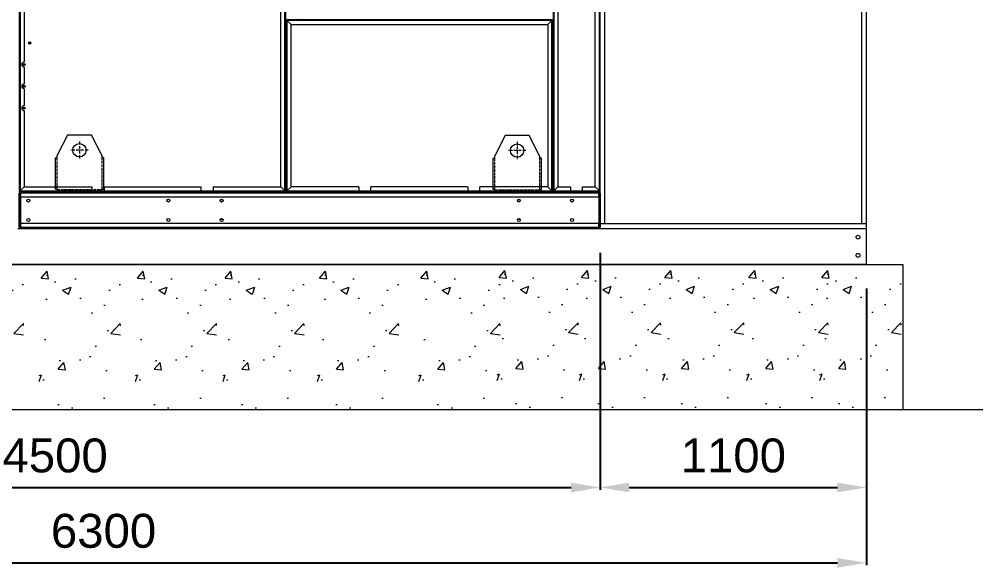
# Model space of a CAD drawing. Header units: millimetres. Extents: x -17070 to 48118, y -291348 to 33238.
# Drawn here: x 32106 to 36084, y 18622 to 20887 of the extents above; entities that cross this region are included whole.
import ezdxf

# ---------------------------------------------------------------- set-up
doc = ezdxf.new("R2010")
doc.units = ezdxf.units.MM
doc.linetypes.add('DASHDOT', pattern=[18.5, 12, -3, 0.5, -3])
doc.linetypes.add('DASHED', pattern=[15, 12, -3])
doc.layers.add('냉각탑_기초', color=23, linetype='Continuous')
doc.styles.get("Standard").update_dxf_attribs({"font": 'arial.ttf'})
doc.dimstyles.new('1.40', dxfattribs={"dimscale": 20, "dimtxt": 1.5, "dimasz": 1, "dimexe": 0.5, "dimexo": 0.5, "dimgap": 0.5, "dimtad": 1, "dimdec": 0, "dimzin": 0, "dimdsep": 46, "dimtxsty": 'Standard', "dimcen": 0, "dimclrd": 2, "dimclre": 2, "dimclrt": 3, "dimadec": 0, "dimazin": 0, "dimtfac": 1, "dimtdec": 0, "dimtmove": 0, "dimatfit": 0, "dimfxl": 1, "dimtolj": 1, "dimtzin": 0, "dimlwd": -1, "dimlwe": -1, "dimarcsym": 0})

# ---------------------------------------------------------------- blocks, each defined once
blk = doc.blocks.new('*D766')
at = {"color": 2, "transparency": 16777216}
for p, q in [((30003.7, 19922.8), (30003.7, 18943)), ((34503.7, 19922.8), (34503.7, 18943)), ((30123.7, 18953), (34383.7, 18953))]:
    blk.add_line(p, q, dxfattribs=at)
for points in [[(30123.7, 18973), (30123.7, 18933), (30003.7, 18953)], [(34383.7, 18973), (34383.7, 18933), (34503.7, 18953)]]:
    blk.add_solid(points, dxfattribs=at)
at = {"layer": 'Defpoints', "color": 0, "transparency": 16777216}
for p in [(30003.7, 20022.8), (34503.7, 20022.8), (34503.7, 18953)]:
    blk.add_point(p, dxfattribs=at)
at = {"color": 3, "lineweight": 5, "transparency": 16777216, "insert": (32253.7, 19084.4), "char_height": 140, "attachment_point": 5}
blk.add_mtext('\\A1;4500', dxfattribs=at)
blk = doc.blocks.new('*D767')
at = {"color": 2, "transparency": 16777216}
for p, q in [((34503.7, 19774.4), (34503.7, 18943)), ((35603.7, 19774.4), (35603.7, 18943)), ((34623.7, 18953), (35483.7, 18953))]:
    blk.add_line(p, q, dxfattribs=at)
for points in [[(34623.7, 18973), (34623.7, 18933), (34503.7, 18953)], [(35483.7, 18973), (35483.7, 18933), (35603.7, 18953)]]:
    blk.add_solid(points, dxfattribs=at)
at = {"layer": 'Defpoints', "color": 0, "transparency": 16777216}
for p in [(34503.7, 19874.4), (35603.7, 19874.4), (35603.7, 18953)]:
    blk.add_point(p, dxfattribs=at)
at = {"color": 3, "lineweight": 5, "transparency": 16777216, "insert": (35053.7, 19084.4), "char_height": 140, "attachment_point": 5}
blk.add_mtext('\\A1;1100', dxfattribs=at)
blk = doc.blocks.new('*D769')
at = {"color": 2, "transparency": 16777216}
for p, q in [((29303.7, 19774.4), (29303.7, 18631.6)), ((35603.7, 19774.4), (35603.7, 18631.6)), ((29423.7, 18641.6), (35483.7, 18641.6))]:
    blk.add_line(p, q, dxfattribs=at)
for points in [[(29423.7, 18661.6), (29423.7, 18621.6), (29303.7, 18641.6)], [(35483.7, 18661.6), (35483.7, 18621.6), (35603.7, 18641.6)]]:
    blk.add_solid(points, dxfattribs=at)
at = {"layer": 'Defpoints', "color": 0, "transparency": 16777216}
for p in [(29303.7, 19874.4), (35603.7, 19874.4), (35603.7, 18641.6)]:
    blk.add_point(p, dxfattribs=at)
at = {"color": 3, "lineweight": 5, "transparency": 16777216, "insert": (32453.7, 18773.1), "char_height": 140, "attachment_point": 5}
blk.add_mtext('\\A1;6300', dxfattribs=at)
blk = doc.blocks.new('457536')
at = {"color": 7, "lineweight": 5}
for p, q in [((114592.520962, 89152.297332), (114550.020962, 89069.297332)), ((114692.520962, 89152.297332), (114592.520962, 89152.297332)), ((114735.020962, 89069.297332), (114692.520962, 89152.297332)), ((114542.520962, 89059.297332), (114542.520962, 88929.797332)), ((114742.520962, 88929.797332), (114742.520962, 89059.297332)), ((114550.020962, 88922.297332), (114735.020962, 88922.297332))]:
    blk.add_line(p, q, dxfattribs=at)
at = {"color": 7, "linetype": 'DASHDOT', "lineweight": 5}
for p, q in [((114642.520962, 89126.047332), (114642.520962, 89054.547332)), ((114678.270962, 89090.297332), (114606.770962, 89090.297332))]:
    blk.add_line(p, q, dxfattribs=at)
at = {"color": 7, "lineweight": 5, "ltscale": 0.125}
for p, q in [((114550.020962, 89059.297332), (114550.020962, 89069.297332)), ((114735.020962, 89069.297332), (114735.020962, 89059.297332))]:
    blk.add_line(p, q, dxfattribs=at)
at = {"color": 7, "lineweight": 5, "ltscale": 0.09375}
for p, q in [((114542.520962, 89059.297332), (114550.020962, 89059.297332)), ((114742.520962, 89059.297332), (114735.020962, 89059.297332)), ((114550.020962, 88929.797332), (114542.520962, 88929.797332)), ((114550.020962, 88922.297332), (114550.020962, 88929.797332)), ((114735.020962, 88929.797332), (114742.520962, 88929.797332)), ((114735.020962, 88922.297332), (114735.020962, 88929.797332))]:
    blk.add_line(p, q, dxfattribs=at)
at = {"color": 7, "linetype": 'DASHED', "lineweight": 5}
for p, q in [((114548.520962, 89059.297332), (114548.520962, 88929.797332)), ((114736.520962, 88929.797332), (114736.520962, 89059.297332)), ((114550.020962, 88928.297332), (114735.020962, 88928.297332))]:
    blk.add_line(p, q, dxfattribs=at)
at = {"color": 7, "linetype": 'DASHED', "lineweight": 5, "ltscale": 0.075}
for p, q in [((114558.520962, 88928.297332), (114558.520962, 88922.297332)), ((114576.520962, 88928.297332), (114576.520962, 88922.297332)), ((114608.520962, 88928.297332), (114608.520962, 88922.297332)), ((114626.520962, 88928.297332), (114626.520962, 88922.297332)), ((114658.520962, 88928.297332), (114658.520962, 88922.297332)), ((114676.520962, 88928.297332), (114676.520962, 88922.297332)), ((114708.520962, 88928.297332), (114708.520962, 88922.297332)), ((114726.520962, 88928.297332), (114726.520962, 88922.297332))]:
    blk.add_line(p, q, dxfattribs=at)
at = {"color": 7, "lineweight": 5}
blk.add_circle((114642.520962, 89090.297332), 27.5, dxfattribs=at)
blk = doc.blocks.new('1')
at = {"color": 7, "lineweight": 20}
for p, q in [((32105.7, 23019.7), (32105.7, 20177.9)), ((32108.8, 23019.7), (32108.8, 20177.9)), ((32125.7, 22992.8), (32125.7, 20709.7)), ((33185.7, 20194.8), (33185.7, 22994.1)), ((33202.6, 20177.9), (33202.6, 23019.7)), ((33205.7, 20177.9), (33205.7, 23019.7)), ((34309.7, 23019.7), (34309.7, 20177.9)), ((34312.8, 23019.7), (34312.8, 20177.9)), ((34329.7, 22994.1), (34329.7, 20194.8)), ((34500.6, 20177.9), (34500.6, 23019.7)), ((34503.7, 20177.9), (34503.7, 23019.7)), ((34523.7, 20042.8), (34523.7, 23002.8)), ((34483.7, 20194.8), (34483.7, 22183.8)), ((34304.6, 20884.8), (33210.8, 20884.8)), ((34304.6, 20881.7), (33210.8, 20881.7)), ((33227.7, 20864.8), (34287.7, 20864.8)), ((32107.7, 20174.4), (34503.7, 20174.4)), ((32107.7, 20172.8), (34503.7, 20172.8)), ((32108.8, 20174.8), (33202.6, 20174.8)), ((34499, 20172.8), (32110.4, 20172.8)), ((34499, 20168.1), (32110.4, 20168.1)), ((33210.8, 20174.8), (34304.6, 20174.8)), ((32110.4, 20152.8), (34499, 20152.8)), ((34499, 20022.8), (32108.4, 20022.8)), ((34499, 20042.8), (32110.4, 20042.8)), ((32110.4, 20027.5), (34499, 20027.5)), ((32110.4, 20022.8), (34499, 20022.8))]:
    blk.add_line(p, q, dxfattribs=at)
at = {"color": 0, "lineweight": 20}
for p, q in [((35583.7, 20042.8), (35583.7, 23002.8)), ((35603.7, 20022.8), (35603.7, 23022.8)), ((32100.2, 20022.8), (32108.4, 20022.8)), ((34499, 20022.8), (35603.7, 20022.8)), ((34503.7, 20042.8), (35603.7, 20042.8)), ((34503.7, 20022.8), (34503.7, 20027.5)), ((35603.7, 19874.4), (35603.7, 20022.8)), ((35603.7, 19874.4), (29303.7, 19874.4))]:
    blk.add_line(p, q, dxfattribs=at)
at = {"color": 7, "lineweight": 20, "ltscale": 0.000833333}
for p, q in [((33210.8, 20884.8), (33209.3, 20884.8)), ((34306.1, 20884.8), (34304.6, 20884.8)), ((33207.7, 20883.2), (33207.7, 20881.7)), ((33209.3, 20881.7), (33209.3, 20883.2)), ((33209.3, 20883.2), (33210.8, 20883.2)), ((34304.6, 20883.2), (34306.1, 20883.2)), ((34306.1, 20883.2), (34306.1, 20881.7)), ((34307.7, 20881.7), (34307.7, 20883.2)), ((32105.7, 20177.9), (32105.7, 20176.4)), ((32107.3, 20176.4), (32107.3, 20177.9)), ((32108.8, 20176.4), (32107.3, 20176.4)), ((32107.3, 20174.8), (32108.8, 20174.8)), ((32108.9, 20168.1), (32110.4, 20168.1)), ((33202.6, 20177.9), (33202.6, 20176.4)), ((33204.1, 20176.4), (33202.6, 20176.4)), ((33202.6, 20174.8), (33204.1, 20174.8)), ((33204.1, 20177.9), (33204.1, 20176.4)), ((33205.7, 20176.4), (33205.7, 20177.9)), ((33207.7, 20177.9), (33207.7, 20176.4)), ((33209.3, 20176.4), (33209.3, 20177.9)), ((33210.8, 20176.4), (33209.3, 20176.4)), ((33209.3, 20174.8), (33210.8, 20174.8)), ((34306.1, 20176.4), (34304.6, 20176.4)), ((34304.6, 20174.8), (34306.1, 20174.8)), ((34306.1, 20177.9), (34306.1, 20176.4)), ((34307.7, 20176.4), (34307.7, 20177.9)), ((34309.7, 20177.9), (34309.7, 20176.4)), ((34311.3, 20176.4), (34311.3, 20177.9)), ((34312.8, 20176.4), (34311.3, 20176.4)), ((34311.3, 20174.8), (34312.8, 20174.8)), ((34500.5, 20168.1), (34499, 20168.1)), ((34500.6, 20177.9), (34500.6, 20176.4)), ((34502.1, 20176.4), (34500.6, 20176.4)), ((34500.6, 20174.8), (34502.1, 20174.8)), ((34502.1, 20177.9), (34502.1, 20176.4)), ((34503.7, 20176.4), (34503.7, 20177.9)), ((32108.9, 20027.5), (32110.4, 20027.5)), ((34500.5, 20027.5), (34499, 20027.5))]:
    blk.add_line(p, q, dxfattribs=at)
at = {"color": 7, "lineweight": 20, "ltscale": 0.000888889}
for p, q in [((33209.3, 20884.8), (33209.3, 20883.2)), ((34304.6, 20884.8), (34304.6, 20883.2)), ((34306.1, 20884.8), (34306.1, 20883.2)), ((33207.7, 20883.2), (33209.3, 20883.2)), ((33207.7, 20881.7), (33209.3, 20881.7)), ((34307.7, 20883.2), (34306.1, 20883.2)), ((34307.7, 20881.7), (34306.1, 20881.7)), ((32105.7, 20177.9), (32107.3, 20177.9)), ((32105.7, 20176.4), (32107.3, 20176.4)), ((32107.3, 20174.8), (32107.3, 20176.4)), ((32107.7, 20174.4), (32107.7, 20172.8)), ((32108.8, 20174.8), (32108.8, 20176.4)), ((33202.6, 20174.8), (33202.6, 20176.4)), ((33205.7, 20177.9), (33204.1, 20177.9)), ((33204.1, 20174.8), (33204.1, 20176.4)), ((33205.7, 20176.4), (33204.1, 20176.4)), ((33207.7, 20176.4), (33209.3, 20176.4)), ((33209.3, 20174.8), (33209.3, 20176.4)), ((34304.6, 20174.8), (34304.6, 20176.4)), ((34306.1, 20174.8), (34306.1, 20176.4)), ((34307.7, 20176.4), (34306.1, 20176.4)), ((34309.7, 20177.9), (34311.3, 20177.9)), ((34309.7, 20176.4), (34311.3, 20176.4)), ((34311.3, 20174.8), (34311.3, 20176.4)), ((34312.8, 20174.8), (34312.8, 20176.4)), ((34500.6, 20174.8), (34500.6, 20176.4)), ((34503.7, 20177.9), (34502.1, 20177.9)), ((34502.1, 20174.8), (34502.1, 20176.4)), ((34503.7, 20176.4), (34502.1, 20176.4)), ((34503.7, 20174.4), (34503.7, 20172.8))]:
    blk.add_line(p, q, dxfattribs=at)
at = {"color": 7, "lineweight": 20, "ltscale": 0.000251392}
for p, q in [((33210.8, 20884.8), (33210.8, 20884.3)), ((33207.7, 20177.9), (33208.1, 20177.9)), ((33210.8, 20174.8), (33210.8, 20175.2)), ((34307.7, 20177.9), (34307.2, 20177.9))]:
    blk.add_line(p, q, dxfattribs=at)
at = {"color": 7, "lineweight": 20, "ltscale": 0.001722}
for p, q in [((33210.8, 20881.7), (33210.8, 20884.8)), ((32108.8, 20177.9), (32105.7, 20177.9)), ((32108.8, 20177.9), (32108.8, 20174.8)), ((33202.6, 20177.9), (33205.7, 20177.9)), ((33210.8, 20177.9), (33207.7, 20177.9)), ((33210.8, 20177.9), (33210.8, 20174.8)), ((34304.6, 20177.9), (34307.7, 20177.9)), ((34312.8, 20177.9), (34309.7, 20177.9)), ((34312.8, 20177.9), (34312.8, 20174.8)), ((34500.6, 20177.9), (34503.7, 20177.9))]:
    blk.add_line(p, q, dxfattribs=at)
at = {"color": 7, "lineweight": 20, "ltscale": 0.001571}
blk.add_line((33246.5, 20884.8), (33244.5, 20886.8), dxfattribs=at)
at = {"color": 7, "lineweight": 20, "ltscale": 0.002222}
blk.add_line((33278.2, 20886.8), (33274.8, 20884.8), dxfattribs=at)
blk.add_line((33278.2, 20886.8), (33274.8, 20884.8), dxfattribs=at)
at = {"color": 7, "lineweight": 20, "ltscale": 0.001283}
blk.add_line((33278.8, 20886.8), (33279.9, 20884.8), dxfattribs=at)
blk.add_line((33278.8, 20886.8), (33279.9, 20884.8), dxfattribs=at)
at = {"color": 7, "lineweight": 20, "ltscale": 0.001111}
for p, q in [((33593.5, 20884.8), (33593.5, 20886.8)), ((33598.2, 20884.8), (33598.2, 20886.8)), ((33613.5, 20886.8), (33613.5, 20884.8)), ((33673.5, 20884.8), (33673.5, 20886.8)), ((33688.8, 20886.8), (33688.8, 20884.8)), ((33693.5, 20886.8), (33693.5, 20884.8)), ((33205.7, 20853.7), (33207.7, 20853.7)), ((33205.7, 20479.4), (33207.7, 20479.4)), ((33205.7, 20474.7), (33207.7, 20474.7)), ((33205.7, 20459.4), (33207.7, 20459.4)), ((34309.7, 20482.6), (34307.7, 20482.6)), ((34309.7, 20481), (34307.7, 20481)), ((34307.7, 20479.4), (34309.7, 20479.4)), ((34307.7, 20474.7), (34309.7, 20474.7)), ((34307.7, 20459.4), (34309.7, 20459.4)), ((33207.7, 20369.4), (33205.7, 20369.4)), ((34309.7, 20369.4), (34307.7, 20369.4)), ((33207.7, 20354.1), (33205.7, 20354.1)), ((33207.7, 20349.4), (33205.7, 20349.4)), ((34309.7, 20354.1), (34307.7, 20354.1)), ((34309.7, 20349.4), (34307.7, 20349.4)), ((34309.7, 20349.4), (34307.7, 20349.4)), ((34309.7, 20344.4), (34307.7, 20344.4)), ((34307.7, 20334.4), (34309.7, 20334.4)), ((34307.7, 20329.4), (34309.7, 20329.4)), ((34309.7, 20194.4), (34307.7, 20194.4)), ((34309.7, 20189.4), (34307.7, 20189.4))]:
    blk.add_line(p, q, dxfattribs=at)
at = {"color": 7, "lineweight": 20, "ltscale": 0.391}
for p, q in [((33207.7, 20881.7), (33207.7, 20177.9)), ((33210.8, 20881.7), (33210.8, 20177.9)), ((34304.6, 20177.9), (34304.6, 20881.7)), ((34307.7, 20177.9), (34307.7, 20881.7))]:
    blk.add_line(p, q, dxfattribs=at)
at = {"color": 7, "lineweight": 20, "ltscale": 0.013278}
for p, q in [((33227.7, 20864.8), (33210.8, 20881.7)), ((33210.8, 20881.7), (33227.7, 20864.8)), ((34304.6, 20881.7), (34287.7, 20864.8)), ((34287.7, 20864.8), (34304.6, 20881.7)), ((32108.8, 20177.9), (32125.7, 20194.8)), ((32125.7, 20194.8), (32108.8, 20177.9)), ((33202.6, 20177.9), (33185.7, 20194.8)), ((33185.7, 20194.8), (33202.6, 20177.9)), ((33227.7, 20194.8), (33210.8, 20177.9)), ((33210.8, 20177.9), (33227.7, 20194.8)), ((34304.6, 20177.9), (34287.7, 20194.8)), ((34287.7, 20194.8), (34304.6, 20177.9)), ((34312.8, 20177.9), (34329.7, 20194.8)), ((34329.7, 20194.8), (34312.8, 20177.9)), ((34500.6, 20177.9), (34483.7, 20194.8)), ((34483.7, 20194.8), (34500.6, 20177.9))]:
    blk.add_line(p, q, dxfattribs=at)
at = {"color": 7, "lineweight": 20, "ltscale": 0.372222}
for p, q in [((33227.7, 20194.8), (33227.7, 20864.8)), ((34287.7, 20864.8), (34287.7, 20194.8))]:
    blk.add_line(p, q, dxfattribs=at)
at = {"color": 7, "lineweight": 20, "ltscale": 0.038889}
for p, q in [((32125.7, 20689.7), (32125.7, 20619.7)), ((32125.7, 20599.7), (32125.7, 20529.7))]:
    blk.add_line(p, q, dxfattribs=at)
at = {"color": 7, "lineweight": 20, "ltscale": 0.174969}
blk.add_line((32125.7, 20509.7), (32125.7, 20194.8), dxfattribs=at)
at = {"color": 7, "lineweight": 20, "ltscale": 0.001778}
for p, q in [((32105.7, 20168.1), (32108.9, 20168.1)), ((34503.7, 20168.1), (34500.5, 20168.1)), ((32105.7, 20027.5), (32108.9, 20027.5)), ((34503.7, 20027.5), (34500.5, 20027.5))]:
    blk.add_line(p, q, dxfattribs=at)
at = {"color": 7, "lineweight": 20, "ltscale": 0.078111}
for p, q in [((32105.7, 20027.5), (32105.7, 20168.1)), ((32108.9, 20027.5), (32108.9, 20168.1)), ((34499, 20168.1), (34499, 20027.5)), ((34500.5, 20168.1), (34500.5, 20027.5)), ((34503.7, 20168.1), (34503.7, 20027.5))]:
    blk.add_line(p, q, dxfattribs=at)
at = {"color": 7, "lineweight": 20, "ltscale": 0.164944}
for p, q in [((32108.8, 20177.9), (32405.7, 20177.9)), ((32905.7, 20177.9), (33202.6, 20177.9)), ((33210.8, 20177.9), (33507.7, 20177.9)), ((34007.7, 20177.9), (34304.6, 20177.9))]:
    blk.add_line(p, q, dxfattribs=at)
at = {"color": 7, "lineweight": 20, "ltscale": 0.002611}
for p, q in [((32110.4, 20172.8), (32110.4, 20168.1)), ((34499, 20172.8), (34499, 20168.1)), ((32110.4, 20022.8), (32110.4, 20027.5)), ((34499, 20022.8), (34499, 20027.5))]:
    blk.add_line(p, q, dxfattribs=at)
at = {"color": 7, "lineweight": 20, "ltscale": 0.0085}
for p, q in [((32110.4, 20168.1), (32110.4, 20152.8)), ((34499, 20152.8), (34499, 20168.1)), ((32110.4, 20042.8), (32110.4, 20027.5)), ((34499, 20027.5), (34499, 20042.8))]:
    blk.add_line(p, q, dxfattribs=at)
at = {"color": 7, "lineweight": 20, "ltscale": 0.155556}
for p, q in [((32125.7, 20194.8), (32405.7, 20194.8)), ((32905.7, 20194.8), (33185.7, 20194.8)), ((33507.7, 20194.8), (33227.7, 20194.8)), ((34287.7, 20194.8), (34007.7, 20194.8))]:
    blk.add_line(p, q, dxfattribs=at)
at = {"color": 7, "lineweight": 20, "ltscale": 0.009389}
for p, q in [((32405.7, 20194.8), (32405.7, 20177.9)), ((32455.7, 20194.8), (32455.7, 20177.9)), ((32855.7, 20194.8), (32855.7, 20177.9)), ((32905.7, 20194.8), (32905.7, 20177.9)), ((33507.7, 20194.8), (33507.7, 20177.9)), ((33557.7, 20177.9), (33557.7, 20194.8)), ((33957.7, 20194.8), (33957.7, 20177.9)), ((34007.7, 20177.9), (34007.7, 20194.8)), ((34381.7, 20194.8), (34381.7, 20177.9)), ((34431.7, 20177.9), (34431.7, 20194.8))]:
    blk.add_line(p, q, dxfattribs=at)
at = {"color": 7, "lineweight": 20, "ltscale": 0.027778}
for p, q in [((32405.7, 20177.9), (32455.7, 20177.9)), ((32405.7, 20177.9), (32455.7, 20177.9)), ((32855.7, 20177.9), (32905.7, 20177.9)), ((33507.7, 20177.9), (33557.7, 20177.9)), ((33507.7, 20177.9), (33557.7, 20177.9)), ((33957.7, 20177.9), (34007.7, 20177.9)), ((33957.7, 20177.9), (34007.7, 20177.9)), ((34381.7, 20177.9), (34431.7, 20177.9))]:
    blk.add_line(p, q, dxfattribs=at)
at = {"color": 7, "lineweight": 20, "ltscale": 0.222222}
for p, q in [((32455.7, 20194.8), (32855.7, 20194.8)), ((32455.7, 20177.9), (32855.7, 20177.9)), ((33957.7, 20194.8), (33557.7, 20194.8)), ((33557.7, 20177.9), (33957.7, 20177.9))]:
    blk.add_line(p, q, dxfattribs=at)
at = {"color": 7, "lineweight": 20, "ltscale": 0.000222136}
for p, q in [((32704.8, 20174.4), (32704.8, 20174.8)), ((32957.8, 20174.4), (32957.8, 20174.8)), ((34404.8, 20174.4), (34404.8, 20174.8))]:
    blk.add_line(p, q, dxfattribs=at)
at = {"color": 7, "lineweight": 20, "ltscale": 0.005556}
for p, q in [((32714.8, 20174.4), (32704.8, 20174.4)), ((32957.8, 20174.4), (32947.8, 20174.4)), ((34161.8, 20174.4), (34151.8, 20174.4)), ((34404.8, 20174.4), (34394.8, 20174.4))]:
    blk.add_line(p, q, dxfattribs=at)
at = {"color": 7, "lineweight": 20, "ltscale": 0.00022214}
for p, q in [((32714.8, 20174.4), (32714.8, 20174.8)), ((32947.8, 20174.4), (32947.8, 20174.8)), ((34394.8, 20174.4), (34394.8, 20174.8))]:
    blk.add_line(p, q, dxfattribs=at)
at = {"color": 7, "lineweight": 20, "ltscale": 0.129444}
for p, q in [((32947.8, 20174.4), (32714.8, 20174.4)), ((34394.8, 20174.4), (34161.8, 20174.4))]:
    blk.add_line(p, q, dxfattribs=at)
at = {"color": 7, "lineweight": 20, "ltscale": 0.000222146}
blk.add_line((34151.8, 20174.4), (34151.8, 20174.8), dxfattribs=at)
at = {"color": 7, "lineweight": 20, "ltscale": 0.000222151}
blk.add_line((34161.8, 20174.4), (34161.8, 20174.8), dxfattribs=at)
at = {"color": 7, "lineweight": 20, "ltscale": 0.038278}
for p, q in [((34312.8, 20177.9), (34381.7, 20177.9)), ((34431.7, 20177.9), (34500.6, 20177.9))]:
    blk.add_line(p, q, dxfattribs=at)
at = {"color": 7, "lineweight": 20, "ltscale": 0.104333}
blk.add_line((34312.8, 20174.8), (34500.6, 20174.8), dxfattribs=at)
at = {"color": 7, "lineweight": 20, "ltscale": 0.028889}
for p, q in [((34329.7, 20194.8), (34381.7, 20194.8)), ((34431.7, 20194.8), (34483.7, 20194.8))]:
    blk.add_line(p, q, dxfattribs=at)
at = {"color": 7, "lineweight": 20, "ltscale": 0.061111}
blk.add_line((32110.4, 20152.8), (32110.4, 20042.8), dxfattribs=at)
at = {"color": 7, "lineweight": 20, "ltscale": 0.006061}
for p, q in [((32935.8, 20135.3), (32946.8, 20135.3)), ((34162.7, 20135.3), (34173.7, 20135.3))]:
    blk.add_line(p, q, dxfattribs=at)
at = {"color": 7, "lineweight": 20, "ltscale": 0.00606}
for p, q in [((32946.8, 20060.3), (32935.8, 20060.3)), ((34173.7, 20060.3), (34162.7, 20060.3))]:
    blk.add_line(p, q, dxfattribs=at)
at = {"color": 7, "lineweight": 20}
for centre, radius in [((32149, 20789), 4.5), ((32149, 20789), 3), ((32125.7, 20699.7), 4.5), ((32125.7, 20699.7), 3), ((32125.7, 20609.7), 4.5), ((32125.7, 20609.7), 3), ((32125.7, 20519.7), 4.5), ((32125.7, 20519.7), 3), ((32143.2, 20137.8), 6), ((32721.3, 20137.8), 6), ((32941.3, 20137.8), 6), ((34168.2, 20137.8), 6), ((34388.2, 20137.8), 6), ((32143.2, 20057.8), 6), ((32721.3, 20057.8), 6), ((32941.3, 20057.8), 6), ((34168.2, 20057.8), 6), ((34388.2, 20057.8), 6)]:
    blk.add_circle(centre, radius, dxfattribs=at)
at = {"lineweight": 20}
for centre in [(35568.7, 19986.9), (35568.7, 19911.9)]:
    blk.add_circle(centre, 8, dxfattribs=at)
at = {"color": 7, "lineweight": 20}
for centre, radius, start, end in [((33263.5, 20889.8), 10, 197.7541, 210.3255), ((33264.5, 20889.8), 4.5, 222.6586, 317.3414), ((32125.7, 20699.7), 10, 90, 270), ((32125.7, 20609.7), 10, 90, 270), ((32125.7, 20519.7), 10, 90, 270), ((32110.4, 20168.1), 4.7, 90.1877, 180), ((32110.4, 20168.1), 1.5, 90, 180), ((34499, 20168.1), 4.7, 0, 89.8123), ((34499, 20168.1), 1.5, 0, 90), ((32110.4, 20027.5), 4.7, 180, 270), ((32110.4, 20027.5), 1.5, 180, 270)]:
    blk.add_arc(centre, radius, start, end, dxfattribs=at)
at = {"color": 0, "lineweight": 20}
for p in [(-82288.3, -68744.4), (-80481.3, -68745.9)]:
    blk.add_blockref('457536', p, dxfattribs=at)

msp = doc.modelspace()

# ---------------------------------------------------------------- hatches: boundary and pattern name
at = {"layer": '냉각탑_기초', "lineweight": 20, "ltscale": 30}
h = msp.add_hatch(dxfattribs=at)
h.set_pattern_fill('AR-CONC', color=256, scale=50, style=0)
h.set_pattern_definition([(50, (17195.3, 3333.08), (358.63, -31.376), [37.5, -412.5]), (355, (17195.3, 3333.08), (-69.3757, 376.096), [30, -330]), (100.4514, (17225.2, 3330.46), (289.2547, 344.72), [31.87, -350.571]), (46.1842, (17195.3, 3433.1), (533.6205, -82.7595), [56.25, -618.75]), (96.6356, (17239.8, 3426.2), (467.331, 487.059), [47.805, -525.856]), (351.1842, (17195.3, 3433.1), (467.331, 487.059), [45, -495]), (21, (17245.3, 3408.08), (298.4535, -201.3094), [37.5, -412.5]), (326, (17245.3, 3408.08), (121.6577, 362.575), [30, -330]), (71.4514, (17270.18, 3391.3), (420.1113, 161.265), [31.87, -350.571]), (37.5, (17195.3, 3333.08), (6.0799, 166.4469), [0, -326, 0, -335, 0, -331.25]), (7.5, (17195.3, 3333.08), (131.5348, 197.2059), [0, -191, 0, -318.5, 0, -126.25]), (327.5, (17083.8, 3333.08), (266.9112, -11.2774), [0, -125, 0, -390, 0, -517.5]), (317.5, (17033.8, 3333.08), (291.593, 50.0525), [0, -162.5, 0, -259, 0, -367.5])])
h.paths.add_polyline_path([(32123.8, 19874.4), (31788.8, 19874.4), (31788.8, 19274.4), (32123.8, 19274.4)])
h = msp.add_hatch(dxfattribs=at)
h.set_pattern_fill('AR-CONC', color=256, scale=50, style=0)
h.set_pattern_definition([(50, (17594.93, 3333.08), (358.63, -31.376), [37.5, -412.5]), (355, (17594.93, 3333.08), (-69.3757, 376.096), [30, -330]), (100.4514, (17624.82, 3330.46), (289.2547, 344.72), [31.87, -350.571]), (46.1842, (17594.93, 3433.1), (533.6205, -82.7595), [56.25, -618.75]), (96.6356, (17639.4, 3426.2), (467.331, 487.059), [47.805, -525.856]), (351.1842, (17594.93, 3433.1), (467.331, 487.059), [45, -495]), (21, (17644.93, 3408.08), (298.4535, -201.3094), [37.5, -412.5]), (326, (17644.93, 3408.08), (121.6577, 362.575), [30, -330]), (71.4514, (17669.8, 3391.3), (420.1113, 161.265), [31.87, -350.571]), (37.5, (17594.93, 3333.08), (6.0799, 166.4469), [0, -326, 0, -335, 0, -331.25]), (7.5, (17594.93, 3333.08), (131.5348, 197.2059), [0, -191, 0, -318.5, 0, -126.25]), (327.5, (17483.43, 3333.08), (266.9112, -11.2774), [0, -125, 0, -390, 0, -517.5]), (317.5, (17433.43, 3333.08), (291.593, 50.0525), [0, -162.5, 0, -259, 0, -367.5])])
h.paths.add_polyline_path([(32523.5, 19874.4), (32188.5, 19874.4), (32188.5, 19274.4), (32523.5, 19274.4)])
h = msp.add_hatch(dxfattribs=at)
h.set_pattern_fill('AR-CONC', color=256, scale=50, style=0)
h.set_pattern_definition([(50, (17992.02, 3333.08), (358.63, -31.376), [37.5, -412.5]), (355, (17992.02, 3333.08), (-69.3757, 376.096), [30, -330]), (100.4514, (18021.9, 3330.46), (289.2547, 344.72), [31.87, -350.571]), (46.1842, (17992.02, 3433.1), (533.6205, -82.7595), [56.25, -618.75]), (96.6356, (18036.5, 3426.2), (467.331, 487.059), [47.805, -525.856]), (351.1842, (17992, 3433.1), (467.331, 487.059), [45, -495]), (21, (18042.02, 3408.08), (298.4535, -201.3094), [37.5, -412.5]), (326, (18042.02, 3408.08), (121.6577, 362.575), [30, -330]), (71.4514, (18066.9, 3391.3), (420.1113, 161.265), [31.87, -350.571]), (37.5, (17992.02, 3333.08), (6.0799, 166.4469), [0, -326, 0, -335, 0, -331.25]), (7.5, (17992.02, 3333.08), (131.5348, 197.2059), [0, -191, 0, -318.5, 0, -126.25]), (327.5, (17880.52, 3333.08), (266.9112, -11.2774), [0, -125, 0, -390, 0, -517.5]), (317.5, (17830.52, 3333.08), (291.593, 50.0525), [0, -162.5, 0, -259, 0, -367.5])])
h.paths.add_polyline_path([(32920.5, 19874.4), (32585.5, 19874.4), (32585.5, 19274.4), (32920.5, 19274.4)])
h = msp.add_hatch(dxfattribs=at)
h.set_pattern_fill('AR-CONC', color=256, scale=50, style=0)
h.set_pattern_definition([(50, (18353.66, 3333.08), (358.63, -31.376), [37.5, -412.5]), (355, (18353.66, 3333.08), (-69.3757, 376.096), [30, -330]), (100.4514, (18383.54, 3330.46), (289.2547, 344.72), [31.87, -350.571]), (46.1842, (18353.66, 3433.1), (533.6205, -82.7595), [56.25, -618.75]), (96.6356, (18398.1, 3426.2), (467.331, 487.059), [47.805, -525.856]), (351.1842, (18353.66, 3433.1), (467.331, 487.059), [45, -495]), (21, (18403.66, 3408.08), (298.4535, -201.3094), [37.5, -412.5]), (326, (18403.66, 3408.08), (121.6577, 362.575), [30, -330]), (71.4514, (18428.53, 3391.3), (420.1113, 161.265), [31.87, -350.571]), (37.5, (18353.66, 3333.08), (6.0799, 166.4469), [0, -326, 0, -335, 0, -331.25]), (7.5, (18353.66, 3333.08), (131.5348, 197.2059), [0, -191, 0, -318.5, 0, -126.25]), (327.5, (18242.16, 3333.08), (266.9112, -11.2774), [0, -125, 0, -390, 0, -517.5]), (317.5, (18192.16, 3333.08), (291.593, 50.0525), [0, -162.5, 0, -259, 0, -367.5])])
h.paths.add_polyline_path([(33282.2, 19874.4), (32947.2, 19874.4), (32947.2, 19274.4), (33282.2, 19274.4)])
h = msp.add_hatch(dxfattribs=at)
h.set_pattern_fill('AR-CONC', color=256, scale=50, style=0)
h.set_pattern_definition([(50, (18743.65, 3333.08), (358.63, -31.376), [37.5, -412.5]), (355, (18743.65, 3333.08), (-69.3757, 376.096), [30, -330]), (100.4514, (18773.54, 3330.46), (289.2547, 344.72), [31.87, -350.571]), (46.1842, (18743.65, 3433.1), (533.6205, -82.7595), [56.25, -618.75]), (96.6356, (18788.1, 3426.2), (467.331, 487.059), [47.805, -525.856]), (351.1842, (18743.65, 3433.1), (467.331, 487.059), [45, -495]), (21, (18793.65, 3408.08), (298.4535, -201.3094), [37.5, -412.5]), (326, (18793.65, 3408.08), (121.6577, 362.575), [30, -330]), (71.4514, (18818.53, 3391.3), (420.1113, 161.265), [31.87, -350.571]), (37.5, (18743.65, 3333.08), (6.0799, 166.4469), [0, -326, 0, -335, 0, -331.25]), (7.5, (18743.65, 3333.08), (131.5348, 197.2059), [0, -191, 0, -318.5, 0, -126.25]), (327.5, (18632.15, 3333.08), (266.9112, -11.2774), [0, -125, 0, -390, 0, -517.5]), (317.5, (18582.15, 3333.08), (291.593, 50.0525), [0, -162.5, 0, -259, 0, -367.5])])
h.paths.add_polyline_path([(33672.2, 19874.4), (33337.2, 19874.4), (33337.2, 19274.4), (33672.2, 19274.4)])
h = msp.add_hatch(dxfattribs=at)
h.set_pattern_fill('AR-CONC', color=256, scale=50, style=0)
h.set_pattern_definition([(50, (19162.16, 3333.08), (358.63, -31.376), [37.5, -412.5]), (355, (19162.16, 3333.08), (-69.3757, 376.096), [30, -330]), (100.4514, (19192.05, 3330.46), (289.2547, 344.72), [31.87, -350.571]), (46.1842, (19162.16, 3433.1), (533.6205, -82.7595), [56.25, -618.75]), (96.6356, (19206.63, 3426.2), (467.331, 487.059), [47.805, -525.856]), (351.1842, (19162.16, 3433.1), (467.331, 487.059), [45, -495]), (21, (19212.16, 3408.08), (298.4535, -201.3094), [37.5, -412.5]), (326, (19212.16, 3408.08), (121.6577, 362.575), [30, -330]), (71.4514, (19237.03, 3391.3), (420.1113, 161.265), [31.87, -350.571]), (37.5, (19162.16, 3333.08), (6.0799, 166.4469), [0, -326, 0, -335, 0, -331.25]), (7.5, (19162.16, 3333.08), (131.5348, 197.2059), [0, -191, 0, -318.5, 0, -126.25]), (327.5, (19050.66, 3333.08), (266.9112, -11.2774), [0, -125, 0, -390, 0, -517.5]), (317.5, (19000.66, 3333.08), (291.593, 50.0525), [0, -162.5, 0, -259, 0, -367.5])])
h.paths.add_polyline_path([(34090.7, 19874.4), (33755.7, 19874.4), (33755.7, 19274.4), (34090.7, 19274.4)])
h = msp.add_hatch(dxfattribs=at)
h.set_pattern_fill('AR-CONC', color=256, scale=50, style=0)
h.set_pattern_definition([(50, (19485.13, 3336.62), (358.63, -31.376), [37.5, -412.5]), (355, (19485.13, 3336.62), (-69.3757, 376.096), [30, -330]), (100.4514, (19515.02, 3334), (289.2547, 344.72), [31.87, -350.571]), (46.1842, (19485.13, 3436.6), (533.6205, -82.7595), [56.25, -618.75]), (96.6356, (19529.6, 3429.7), (467.331, 487.059), [47.805, -525.856]), (351.1842, (19485.13, 3436.6), (467.331, 487.059), [45, -495]), (21, (19535.13, 3411.62), (298.4535, -201.3094), [37.5, -412.5]), (326, (19535.13, 3411.62), (121.6577, 362.575), [30, -330]), (71.4514, (19560, 3394.84), (420.1113, 161.265), [31.87, -350.571]), (37.5, (19485.13, 3336.62), (6.0799, 166.4469), [0, -326, 0, -335, 0, -331.25]), (7.5, (19485.13, 3336.62), (131.5348, 197.2059), [0, -191, 0, -318.5, 0, -126.25]), (327.5, (19373.63, 3336.62), (266.9112, -11.2774), [0, -125, 0, -390, 0, -517.5]), (317.5, (19323.63, 3336.62), (291.593, 50.0525), [0, -162.5, 0, -259, 0, -367.5])])
h.paths.add_polyline_path([(34413.7, 19877.9), (34078.7, 19877.9), (34078.7, 19277.9), (34413.7, 19277.9)])
h = msp.add_hatch(dxfattribs=at)
h.set_pattern_fill('AR-CONC', color=256, scale=50, style=0)
h.set_pattern_definition([(50, (19825.43, 3336.62), (358.63, -31.376), [37.5, -412.5]), (355, (19825.43, 3336.62), (-69.3757, 376.096), [30, -330]), (100.4514, (19855.3, 3334), (289.2547, 344.72), [31.87, -350.571]), (46.1842, (19825.43, 3436.6), (533.6205, -82.7595), [56.25, -618.75]), (96.6356, (19869.9, 3429.7), (467.331, 487.059), [47.805, -525.856]), (351.1842, (19825.43, 3436.6), (467.331, 487.059), [45, -495]), (21, (19875.43, 3411.62), (298.4535, -201.3094), [37.5, -412.5]), (326, (19875.43, 3411.62), (121.6577, 362.575), [30, -330]), (71.4514, (19900.3, 3394.84), (420.1113, 161.265), [31.87, -350.571]), (37.5, (19825.43, 3336.62), (6.0799, 166.4469), [0, -326, 0, -335, 0, -331.25]), (7.5, (19825.43, 3336.62), (131.5348, 197.2059), [0, -191, 0, -318.5, 0, -126.25]), (327.5, (19713.93, 3336.62), (266.9112, -11.2774), [0, -125, 0, -390, 0, -517.5]), (317.5, (19663.93, 3336.62), (291.593, 50.0525), [0, -162.5, 0, -259, 0, -367.5])])
h.paths.add_polyline_path([(34754, 19877.9), (34419, 19877.9), (34419, 19277.9), (34754, 19277.9)])
h = msp.add_hatch(dxfattribs=at)
h.set_pattern_fill('AR-CONC', color=256, scale=50, style=0)
h.set_pattern_definition([(50, (20169.27, 3336.62), (358.63, -31.376), [37.5, -412.5]), (355, (20169.27, 3336.62), (-69.3757, 376.096), [30, -330]), (100.4514, (20199.15, 3334), (289.2547, 344.72), [31.87, -350.571]), (46.1842, (20169.27, 3436.6), (533.6205, -82.7595), [56.25, -618.75]), (96.6356, (20213.74, 3429.7), (467.331, 487.059), [47.805, -525.856]), (351.1842, (20169.27, 3436.6), (467.331, 487.059), [45, -495]), (21, (20219.27, 3411.62), (298.4535, -201.3094), [37.5, -412.5]), (326, (20219.27, 3411.62), (121.6577, 362.575), [30, -330]), (71.4514, (20244.14, 3394.84), (420.1113, 161.265), [31.87, -350.571]), (37.5, (20169.27, 3336.62), (6.0799, 166.4469), [0, -326, 0, -335, 0, -331.25]), (7.5, (20169.27, 3336.62), (131.5348, 197.2059), [0, -191, 0, -318.5, 0, -126.25]), (327.5, (20057.77, 3336.62), (266.9112, -11.2774), [0, -125, 0, -390, 0, -517.5]), (317.5, (20007.77, 3336.62), (291.593, 50.0525), [0, -162.5, 0, -259, 0, -367.5])])
h.paths.add_polyline_path([(35097.8, 19877.9), (34762.8, 19877.9), (34762.8, 19277.9), (35097.8, 19277.9)])
h = msp.add_hatch(dxfattribs=at)
h.set_pattern_fill('AR-CONC', color=256, scale=50, style=0)
h.set_pattern_definition([(50, (20516.65, 3336.62), (358.63, -31.376), [37.5, -412.5]), (355, (20516.65, 3336.62), (-69.3757, 376.096), [30, -330]), (100.4514, (20546.54, 3334), (289.2547, 344.72), [31.87, -350.571]), (46.1842, (20516.65, 3436.6), (533.6205, -82.7595), [56.25, -618.75]), (96.6356, (20561.1, 3429.7), (467.331, 487.059), [47.805, -525.856]), (351.1842, (20516.65, 3436.6), (467.331, 487.059), [45, -495]), (21, (20566.65, 3411.62), (298.4535, -201.3094), [37.5, -412.5]), (326, (20566.65, 3411.62), (121.6577, 362.575), [30, -330]), (71.4514, (20591.53, 3394.84), (420.1113, 161.265), [31.87, -350.571]), (37.5, (20516.65, 3336.62), (6.0799, 166.4469), [0, -326, 0, -335, 0, -331.25]), (7.5, (20516.65, 3336.62), (131.5348, 197.2059), [0, -191, 0, -318.5, 0, -126.25]), (327.5, (20405.15, 3336.62), (266.9112, -11.2774), [0, -125, 0, -390, 0, -517.5]), (317.5, (20355.15, 3336.62), (291.593, 50.0525), [0, -162.5, 0, -259, 0, -367.5])])
h.paths.add_polyline_path([(35445.2, 19877.9), (35110.2, 19877.9), (35110.2, 19277.9), (35445.2, 19277.9)])
h = msp.add_hatch(dxfattribs=at)
h.set_pattern_fill('AR-CONC', color=256, scale=50, style=0)
h.set_pattern_definition([(50, (20817.96, 3336.62), (358.63, -31.376), [37.5, -412.5]), (355, (20817.96, 3336.62), (-69.3757, 376.096), [30, -330]), (100.4514, (20847.84, 3334), (289.2547, 344.72), [31.87, -350.571]), (46.1842, (20817.96, 3436.6), (533.6205, -82.7595), [56.25, -618.75]), (96.6356, (20862.4, 3429.7), (467.331, 487.059), [47.805, -525.856]), (351.1842, (20817.96, 3436.6), (467.331, 487.059), [45, -495]), (21, (20867.96, 3411.62), (298.4535, -201.3094), [37.5, -412.5]), (326, (20867.96, 3411.62), (121.6577, 362.575), [30, -330]), (71.4514, (20892.83, 3394.84), (420.1113, 161.265), [31.87, -350.571]), (37.5, (20817.96, 3336.62), (6.0799, 166.4469), [0, -326, 0, -335, 0, -331.25]), (7.5, (20817.96, 3336.62), (131.5348, 197.2059), [0, -191, 0, -318.5, 0, -126.25]), (327.5, (20706.46, 3336.62), (266.9112, -11.2774), [0, -125, 0, -390, 0, -517.5]), (317.5, (20656.46, 3336.62), (291.593, 50.0525), [0, -162.5, 0, -259, 0, -367.5])])
h.paths.add_polyline_path([(35746.5, 19877.9), (35411.5, 19877.9), (35411.5, 19277.9), (35746.5, 19277.9)])

# ---------------------------------------------------------------- linework, layer by layer
for p, q in [((29153.7, 19874.4), (35753.7, 19874.4)), ((35753.7, 19874.4), (35753.7, 19274.4)), ((28780.4, 19274.4), (36083.5, 19274.4))]:
    msp.add_line(p, q, dxfattribs=at)

# ---------------------------------------------------------------- block references
msp.add_blockref('1', (0, 0))

# ---------------------------------------------------------------- dimensions: what is measured, and where the dimension line sits
at = {"lineweight": 5}
for base, p1, p2, picture, middle in [((34503.7, 18953), (30003.7, 20022.8), (34503.7, 20022.8), '*D766', (32253.7, 19084.4)), ((35603.7, 18641.6), (29303.7, 19874.4), (35603.7, 19874.4), '*D769', (32453.7, 18773.1)), ((35603.7, 18953), (34503.7, 19874.4), (35603.7, 19874.4), '*D767', (35053.7, 19084.4))]:
    dim = msp.add_linear_dim(base=base, p1=p1, p2=p2, dimstyle='1.40', override={"dimtxt": 7, "dimasz": 6, "dimexo": 5, "dimgap": 3}, dxfattribs=at)
    dim.commit()
    dim.dimension.update_dxf_attribs({"geometry": picture, "text_midpoint": middle})

doc.saveas('drawing.dxf')
